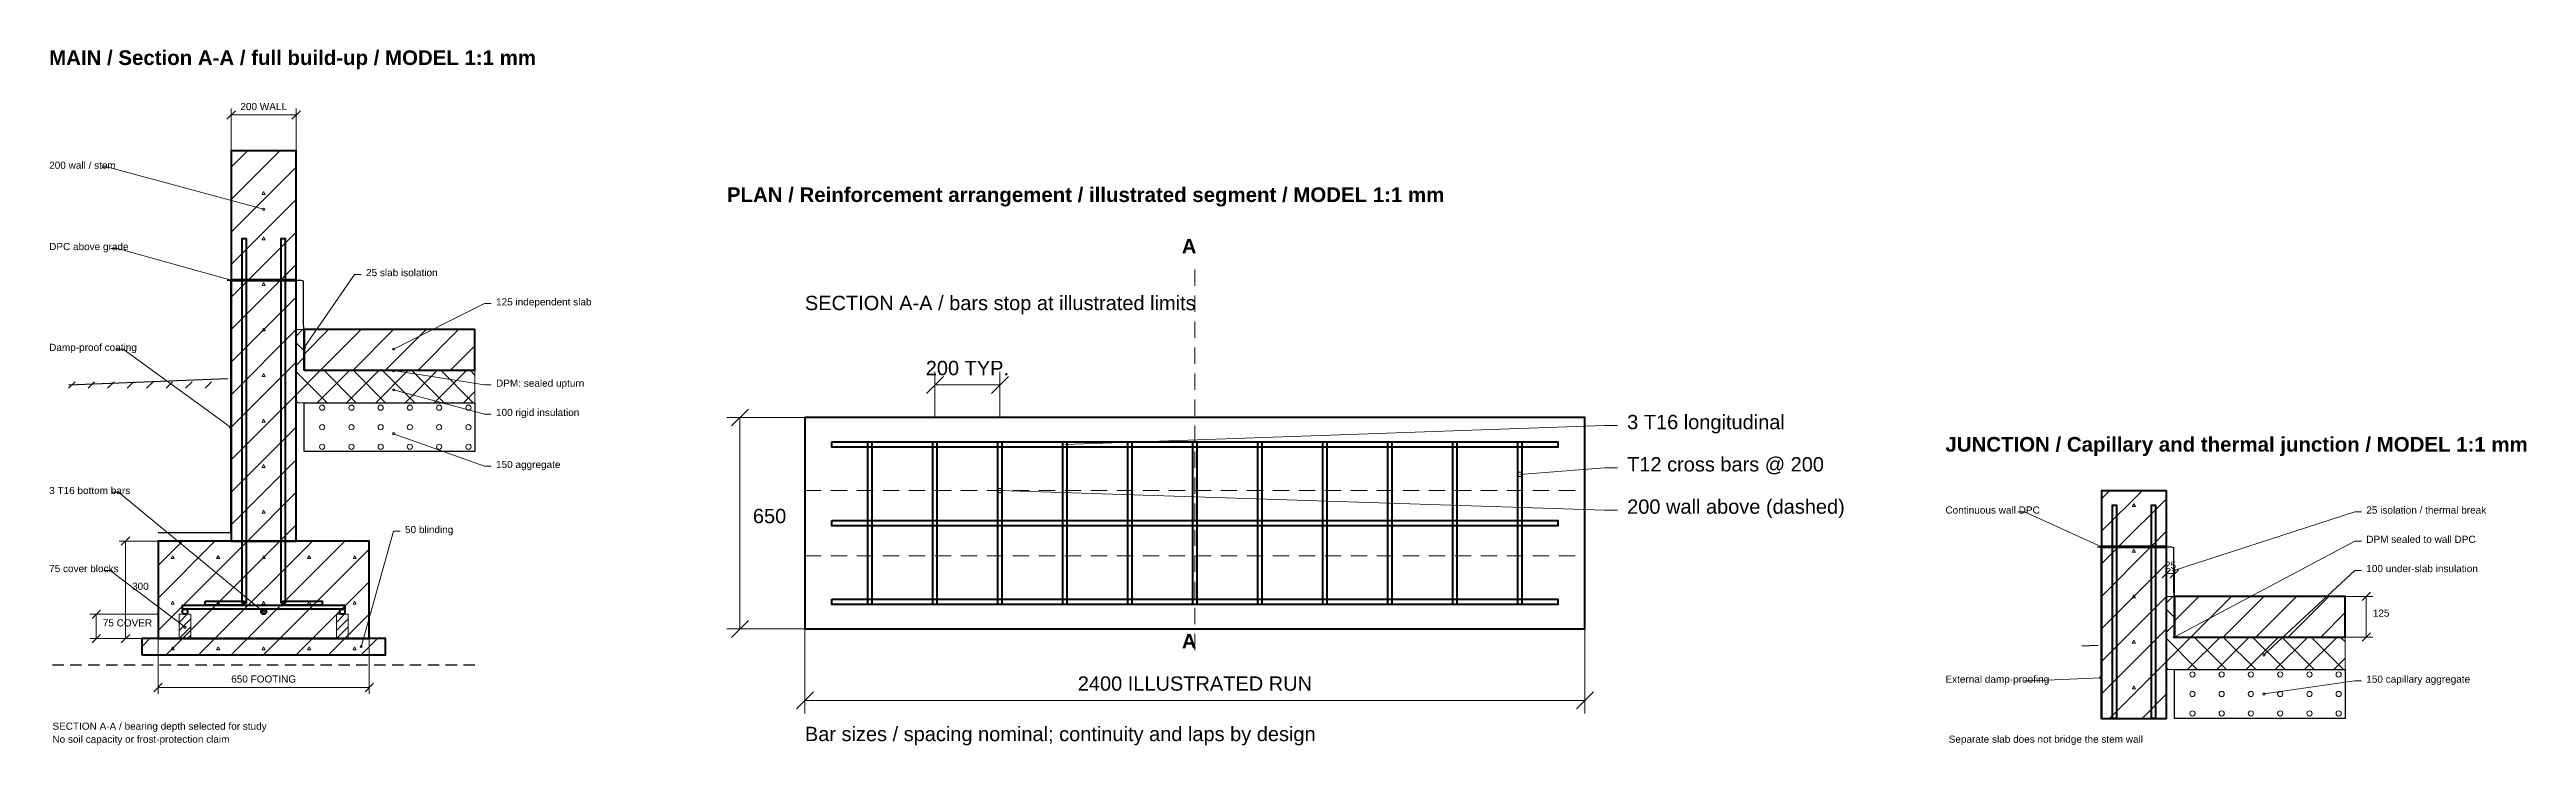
# Model space of a CAD drawing. Header units: millimetres. Extents: x 1 to 7623, y -3 to 2136.
import ezdxf
from ezdxf.enums import TextEntityAlignment as Align

# ---------------------------------------------------------------- set-up
doc = ezdxf.new("R2010")
doc.units = ezdxf.units.MM
for name, color, linetype, lineweight, true_color in [('A-ANNO-BORDER', 7, 'Continuous', 18, 0x7b919e), ('A-ANNO-DIMS', 7, 'Continuous', 15, 0x4c626f), ('A-ANNO-TEXT', 7, 'Continuous', 18, 0x233442), ('A-FIXT', 7, 'Continuous', 20, 0x4d616b), ('A-HATCH', 7, 'Continuous', 13, 0x8d999e), ('A-HIDDEN', 7, 'Continuous', 13, 0x778992), ('A-INSU', 7, 'Continuous', 18, 0xb3833a), ('A-SITE', 7, 'Continuous', 25, 0x75664e), ('A-STRC', 7, 'Continuous', 40, 0x263746), ('A-WPRO', 7, 'Continuous', 30, 0x246f9f)]:
    doc.layers.add(name, color=color, linetype=linetype, lineweight=lineweight, true_color=true_color)
doc.styles.add('SECTION_BOLD', font='arialbd.ttf')
doc.styles.add('SECTION_REGULAR', font='arial.ttf')

# ---------------------------------------------------------------- blocks, each defined once
blk = doc.blocks.new('602_STRIP_FOOTING_MAIN')
at = {"layer": 'A-ANNO-DIMS'}
for p, q in [((-113, 647), (-87, 673)), ((-100, 550), (-100, 680)), ((-100, 660), (100, 660)), ((87, 647), (113, 673)), ((100, 550), (100, 680)), ((-325, -650), (-445, -650)), ((-438, -663), (-412, -637)), ((-425, -950), (-425, -650)), ((-325, -875), (-535, -875)), ((-528, -888), (-502, -862)), ((-515, -950), (-515, -875)), ((-325, -950), (-535, -950)), ((-528, -963), (-502, -937)), ((-325, -950), (-445, -950)), ((-438, -963), (-412, -937)), ((-325, -950), (-325, -1120)), ((325, -950), (325, -1120)), ((-338, -1113), (-312, -1087)), ((-325, -1100), (325, -1100)), ((312, -1113), (338, -1087))]:
    blk.add_line(p, q, dxfattribs=at)
for points in [[(0, 370), (-478.3, 500), (-498.3, 500)], [(-100, 152), (-450.1, 250), (-470.1, 250)], [(125, -55), (280, 170), (300, 170)], [(400, -60), (680, 80), (700, 80)], [(-102, -300), (-431.8, -60), (-451.8, -60)], [(400, -126), (680, -170), (700, -170)], [(400, -185), (680, -260), (700, -260)], [(400, -320), (680, -420), (700, -420)], [(0, -867), (-446.5, -500), (-466.5, -500)], [(300, -975), (400, -620), (420, -620)], [(-242, -915), (-472.2, -740), (-492.2, -740)]]:
    blk.add_lwpolyline(points, dxfattribs=at)
for centre in [(0, 370), (-100, 152), (125, -55), (400, -60), (400, -126), (400, -185), (-102, -300), (400, -320), (-242, -915), (0, -867), (300, -975)]:
    blk.add_circle(centre, 3.5, dxfattribs=at)
at = {"layer": 'A-FIXT'}
for points in [[(-260, -950), (-224, -950), (-224, -875), (-260, -875)], [(224, -950), (260, -950), (260, -875), (224, -875)]]:
    blk.add_lwpolyline(points, close=True, dxfattribs=at)
at = {"layer": 'A-HATCH'}
for p, q in [((-600, -180), (-580, -160)), ((-540, -180), (-520, -160)), ((-480, -180), (-460, -160)), ((-420, -180), (-400, -160)), ((-360, -180), (-340, -160)), ((-300, -180), (-280, -160)), ((-240, -180), (-220, -160)), ((-180, -180), (-160, -160)), ((-260, -900), (-235, -875)), ((-260, -875), (-260, -875)), ((-260, -925), (-224, -889)), ((-260, -950), (-224, -914)), ((224, -900), (249, -875)), ((224, -875), (224, -875)), ((224, -925), (260, -889)), ((224, -950), (260, -914)), ((-235, -950), (-224, -939)), ((249, -950), (260, -939))]:
    blk.add_line(p, q, dxfattribs=at)
for points in [[(-100, 400), (50, 550)], [(-100, 500), (-50, 550)], [(-100, 300), (100, 500)], [(-100, 200), (100, 400)], [(-46, 154), (100, 300)], [(54, 154), (100, 200)], [(-100, 0), (50, 150)], [(-100, 100), (-50, 150)], [(-100, -100), (100, 100)], [(-100, -200), (100, 0)], [(100, -20), (120, 0)], [(125, -75), (200, 0)], [(175, -125), (300, 0)], [(275, -125), (400, 0)], [(375, -125), (500, 0)], [(475, -125), (600, 0)], [(100, -40), (125, -65)], [(575, -125), (650, -50)], [(-100, -300), (100, -100)], [(100, -110), (125, -85)], [(100, -200), (175, -125)], [(100, -130), (195, -225)], [(165, -225), (265, -125)], [(185, -125), (285, -225)], [(255, -225), (355, -125)], [(275, -125), (375, -225)], [(345, -225), (445, -125)], [(365, -125), (465, -225)], [(435, -225), (535, -125)], [(455, -125), (555, -225)], [(525, -225), (625, -125)], [(545, -125), (645, -225)], [(635, -125), (650, -140)], [(-100, -400), (100, -200)], [(100, -220), (105, -225)], [(615, -225), (650, -190)], [(-100, -500), (100, -300)], [(-100, -600), (100, -400)], [(-50, -650), (100, -500)], [(50, -650), (100, -600)], [(-325, -925), (-50, -650)], [(-325, -825), (-150, -650)], [(-325, -725), (-250, -650)], [(-250, -950), (50, -650)], [(-150, -950), (150, -650)], [(-50, -950), (250, -650)], [(50, -950), (325, -675)], [(150, -950), (325, -775)], [(250, -950), (325, -875)], [(-375, -975), (-350, -950)], [(-300, -1000), (-250, -950)], [(-200, -1000), (-150, -950)], [(-100, -1000), (-50, -950)], [(0, -1000), (50, -950)], [(100, -1000), (150, -950)], [(200, -1000), (250, -950)], [(300, -1000), (350, -950)]]:
    blk.add_lwpolyline(points, dxfattribs=at)
for points in [[(-5, 416), (5, 416), (0, 425)], [(-5, 276), (5, 276), (0, 285)], [(-5, 136), (5, 136), (0, 145)], [(-5, -4), (5, -4), (0, 5)], [(-5, -144), (5, -144), (0, -135)], [(-5, -284), (5, -284), (0, -275)], [(-5, -424), (5, -424), (0, -415)], [(-5, -564), (5, -564), (0, -555)], [(-285, -704), (-275, -704), (-280, -695)], [(-145, -704), (-135, -704), (-140, -695)], [(-5, -704), (5, -704), (0, -695)], [(135, -704), (145, -704), (140, -695)], [(275, -704), (285, -704), (280, -695)], [(-285, -844), (-275, -844), (-280, -835)], [(-145, -844), (-135, -844), (-140, -835)], [(-5, -844), (5, -844), (0, -835)], [(135, -844), (145, -844), (140, -835)], [(275, -844), (285, -844), (280, -835)], [(-285, -984), (-275, -984), (-280, -975)], [(-145, -984), (-135, -984), (-140, -975)], [(-5, -984), (5, -984), (0, -975)], [(135, -984), (145, -984), (140, -975)], [(275, -984), (285, -984), (280, -975)]]:
    blk.add_lwpolyline(points, close=True, dxfattribs=at)
for centre in [(180, -240), (180, -300), (270, -240), (270, -300), (360, -240), (360, -300), (450, -240), (450, -300), (540, -240), (540, -300), (630, -240), (630, -300), (180, -360), (270, -360), (360, -360), (450, -360), (540, -360), (630, -360)]:
    blk.add_circle(centre, 8, dxfattribs=at)
at = {"layer": 'A-INSU'}
blk.add_lwpolyline([(100, 0), (125, 0), (125, -125), (650, -125), (650, -225), (100, -225)], close=True, dxfattribs=at)
at = {"layer": 'A-SITE'}
for p, q in [((-600, -170), (-110, -150)), ((-650, -1030), (-615, -1030)), ((-595, -1030), (-560, -1030)), ((-540, -1030), (-505, -1030)), ((-485, -1030), (-450, -1030)), ((-430, -1030), (-395, -1030)), ((-375, -1030), (-340, -1030)), ((-320, -1030), (-285, -1030)), ((-265, -1030), (-230, -1030)), ((-210, -1030), (-175, -1030)), ((-155, -1030), (-120, -1030)), ((-100, -1030), (-65, -1030)), ((-45, -1030), (-10, -1030)), ((10, -1030), (45, -1030)), ((65, -1030), (100, -1030)), ((120, -1030), (155, -1030)), ((175, -1030), (210, -1030)), ((230, -1030), (265, -1030)), ((285, -1030), (320, -1030)), ((340, -1030), (375, -1030)), ((395, -1030), (430, -1030)), ((450, -1030), (485, -1030)), ((505, -1030), (540, -1030)), ((560, -1030), (595, -1030)), ((615, -1030), (650, -1030))]:
    blk.add_line(p, q, dxfattribs=at)
blk.add_lwpolyline([(125, -225), (650, -225), (650, -375), (125, -375)], close=True, dxfattribs=at)
at = {"layer": 'A-STRC'}
for points in [[(-100, 154), (100, 154), (100, 550), (-100, 550)], [(-66, -841), (-66, 280), (-54, 280), (-54, -841)], [(54, -841), (54, 280), (66, 280), (66, -841)], [(-100, -650), (100, -650), (100, 150), (-100, 150)], [(125, -125), (650, -125), (650, 0), (125, 0)], [(-325, -950), (325, -950), (325, -650), (-325, -650)], [(-180, -835), (-60, -835), (-60, -847), (-180, -847)], [(180, -847), (60, -847), (60, -835), (180, -835)], [(-250, -847), (250, -847), (250, -859), (-250, -859)], [(-375, -1000), (375, -1000), (375, -950), (-375, -950)]]:
    blk.add_lwpolyline(points, close=True, dxfattribs=at)
for centre in [(-242, -867), (0, -867), (242, -867)]:
    blk.add_circle(centre, 8, dxfattribs=at)
at = {"layer": 'A-WPRO'}
blk.add_line((-112, 152), (112, 152), dxfattribs=at)
for points in [[(-102, 150), (-102, -625), (-325, -625)], [(650, -126), (124, -126), (123, 149), (112, 152)]]:
    blk.add_lwpolyline(points, dxfattribs=at)
at = {"layer": 'A-ANNO-DIMS', "style": 'SECTION_REGULAR'}
for s, p in [('200 WALL', (0, 675)), ('650 FOOTING', (0, -1085))]:
    blk.add_text(s, height=22, dxfattribs=at).set_placement(p, align=Align.CENTER)
for s, p in [('300', (-405, -800)), ('75 COVER', (-495, -912.5))]:
    blk.add_text(s, height=22, dxfattribs=at).set_placement(p)
at = {"layer": 'A-ANNO-TEXT', "style": 'SECTION_REGULAR'}
for s, p in [('200 wall / stem', (-660, 494.5)), ('DPC above grade', (-660, 244.5)), ('25 slab isolation', (315, 164.5)), ('125 independent slab', (715, 74.5)), ('Damp-proof coating', (-660, -65.5)), ('DPM: sealed upturn', (715, -175.5)), ('100 rigid insulation', (715, -265.5)), ('150 aggregate', (715, -425.5)), ('3 T16 bottom bars', (-660, -505.5)), ('50 blinding', (435, -625.5)), ('75 cover blocks', (-660, -745.5)), ('SECTION A-A / bearing depth selected for study', (-650, -1230)), ('No soil capacity or frost-protection claim', (-650, -1270))]:
    blk.add_text(s, height=22, dxfattribs=at).set_placement(p)
blk = doc.blocks.new('602_STRIP_FOOTING_PLAN')
at = {"layer": 'A-ANNO-DIMS'}
for p, q in [((1200, 730), (1200, 780)), ((1200, 650), (1200, 700)), ((1200, 570), (1200, 620)), ((1200, 490), (1200, 540)), ((400, 325), (400, 465)), ((600, 325), (600, 465)), ((1200, 410), (1200, 460)), ((374, 399), (426, 451)), ((400, 425), (600, 425)), ((574, 399), (626, 451)), ((0, 325), (-240, 325)), ((-226, 299), (-174, 351)), ((-200, -325), (-200, 325)), ((1200, 330), (1200, 380)), ((1200, 250), (1200, 300)), ((1200, 170), (1200, 220)), ((1200, 90), (1200, 140)), ((1200, 10), (1200, 60)), ((1200, -70), (1200, -20)), ((1200, -150), (1200, -100)), ((1200, -230), (1200, -180)), ((-226, -351), (-174, -299)), ((1200, -310), (1200, -260)), ((0, -325), (-240, -325)), ((0, -325), (0, -585)), ((1200, -390), (1200, -340)), ((2400, -325), (2400, -585)), ((-26, -571), (26, -519)), ((2374, -571), (2426, -519)), ((0, -545), (2400, -545))]:
    blk.add_line(p, q, dxfattribs=at)
for points in [[(800, 242), (2460, 300), (2500, 300)], [(2200, 150), (2460, 170), (2500, 170)], [(600, 100), (2460, 40), (2500, 40)]]:
    blk.add_lwpolyline(points, dxfattribs=at)
for centre in [(800, 242), (2200, 150), (600, 100)]:
    blk.add_circle(centre, 7, dxfattribs=at)
at = {"layer": 'A-HIDDEN'}
for p, q in [((0, 100), (50, 100)), ((80, 100), (130, 100)), ((160, 100), (210, 100)), ((240, 100), (290, 100)), ((320, 100), (370, 100)), ((400, 100), (450, 100)), ((480, 100), (530, 100)), ((560, 100), (610, 100)), ((640, 100), (690, 100)), ((720, 100), (770, 100)), ((800, 100), (850, 100)), ((880, 100), (930, 100)), ((960, 100), (1010, 100)), ((1040, 100), (1090, 100)), ((1120, 100), (1170, 100)), ((1200, 100), (1250, 100)), ((1280, 100), (1330, 100)), ((1360, 100), (1410, 100)), ((1440, 100), (1490, 100)), ((1520, 100), (1570, 100)), ((1600, 100), (1650, 100)), ((1680, 100), (1730, 100)), ((1760, 100), (1810, 100)), ((1840, 100), (1890, 100)), ((1920, 100), (1970, 100)), ((2000, 100), (2050, 100)), ((2080, 100), (2130, 100)), ((2160, 100), (2210, 100)), ((2240, 100), (2290, 100)), ((2320, 100), (2370, 100)), ((0, -100), (50, -100)), ((80, -100), (130, -100)), ((160, -100), (210, -100)), ((240, -100), (290, -100)), ((320, -100), (370, -100)), ((400, -100), (450, -100)), ((480, -100), (530, -100)), ((560, -100), (610, -100)), ((640, -100), (690, -100)), ((720, -100), (770, -100)), ((800, -100), (850, -100)), ((880, -100), (930, -100)), ((960, -100), (1010, -100)), ((1040, -100), (1090, -100)), ((1120, -100), (1170, -100)), ((1200, -100), (1250, -100)), ((1280, -100), (1330, -100)), ((1360, -100), (1410, -100)), ((1440, -100), (1490, -100)), ((1520, -100), (1570, -100)), ((1600, -100), (1650, -100)), ((1680, -100), (1730, -100)), ((1760, -100), (1810, -100)), ((1840, -100), (1890, -100)), ((1920, -100), (1970, -100)), ((2000, -100), (2050, -100)), ((2080, -100), (2130, -100)), ((2160, -100), (2210, -100)), ((2240, -100), (2290, -100)), ((2320, -100), (2370, -100))]:
    blk.add_line(p, q, dxfattribs=at)
at = {"layer": 'A-STRC'}
for points in [[(0, -325), (2400, -325), (2400, 325), (0, 325)], [(83, 250), (2317, 250), (2317, 234), (83, 234)], [(194, -250), (194, 250), (206, 250), (206, -250)], [(394, -250), (394, 250), (406, 250), (406, -250)], [(594, -250), (594, 250), (606, 250), (606, -250)], [(794, -250), (794, 250), (806, 250), (806, -250)], [(994, -250), (994, 250), (1006, 250), (1006, -250)], [(1194, -250), (1194, 250), (1206, 250), (1206, -250)], [(1394, -250), (1394, 250), (1406, 250), (1406, -250)], [(1594, -250), (1594, 250), (1606, 250), (1606, -250)], [(1794, -250), (1794, 250), (1806, 250), (1806, -250)], [(1994, -250), (1994, 250), (2006, 250), (2006, -250)], [(2194, -250), (2194, 250), (2206, 250), (2206, -250)], [(83, 8), (2317, 8), (2317, -8), (83, -8)], [(83, -234), (2317, -234), (2317, -250), (83, -250)]]:
    blk.add_lwpolyline(points, close=True, dxfattribs=at)
at = {"layer": 'A-ANNO-DIMS', "style": 'SECTION_REGULAR'}
for s, p in [('200 TYP.', (500, 455)), ('2400 ILLUSTRATED RUN', (1200, -515))]:
    blk.add_text(s, height=44, dxfattribs=at).set_placement(p, align=Align.CENTER)
blk.add_text('650', height=44, dxfattribs=at).set_placement((-160, 0))
at = {"layer": 'A-ANNO-TEXT'}
for s, style, p in [('A', 'SECTION_BOLD', (1160, 830)), ('SECTION A-A / bars stop at illustrated limits', 'SECTION_REGULAR', (0, 655)), ('3 T16 longitudinal', 'SECTION_REGULAR', (2530, 289)), ('T12 cross bars @ 200', 'SECTION_REGULAR', (2530, 159)), ('200 wall above (dashed)', 'SECTION_REGULAR', (2530, 29)), ('A', 'SECTION_BOLD', (1160, -385)), ('Bar sizes / spacing nominal; continuity and laps by design', 'SECTION_REGULAR', (0, -670))]:
    blk.add_text(s, height=44, dxfattribs=dict(at, style=style)).set_placement(p)
blk = doc.blocks.new('602_STRIP_FOOTING_JUNCTION')
at = {"layer": 'A-ANNO-DIMS'}
for p, q in [((87, 57), (113, 83)), ((100, 0), (100, 90)), ((112, 57), (138, 83)), ((125, 0), (125, 90)), ((100, 70), (125, 70)), ((650, 0), (735, 0)), ((702, -13), (728, 13)), ((715, -125), (715, 0)), ((650, -125), (735, -125)), ((702, -138), (728, -112))]:
    blk.add_line(p, q, dxfattribs=at)
for points in [[(-100, 152), (-337.2, 260), (-357.2, 260)], [(123, 80), (680, 260), (700, 260)], [(124, -125), (680, 170), (700, 170)], [(400, -180), (680, 80), (700, 80)], [(-102, -250), (-316.4, -260), (-336.4, -260)], [(400, -300), (680, -260), (700, -260)]]:
    blk.add_lwpolyline(points, dxfattribs=at)
for centre in [(-100, 152), (123, 80), (124, -125), (400, -180), (-102, -250), (400, -300)]:
    blk.add_circle(centre, 3.5, dxfattribs=at)
at = {"layer": 'A-HATCH'}
for p, q in [((-100, 200), (25, 325)), ((-100, 300), (-75, 325)), ((-46, 154), (100, 300)), ((54, 154), (100, 200)), ((-100, 0), (50, 150)), ((-100, 100), (-50, 150)), ((-100, -100), (100, 100)), ((-100, -200), (100, 0)), ((100, -20), (120, 0)), ((125, -75), (200, 0)), ((175, -125), (300, 0)), ((275, -125), (400, 0)), ((375, -125), (500, 0)), ((475, -125), (600, 0)), ((100, -40), (125, -65)), ((575, -125), (650, -50)), ((-100, -300), (100, -100)), ((100, -110), (125, -85)), ((100, -200), (175, -125)), ((100, -130), (195, -225)), ((165, -225), (265, -125)), ((185, -125), (285, -225)), ((255, -225), (355, -125)), ((275, -125), (375, -225)), ((345, -225), (445, -125)), ((365, -125), (465, -225)), ((435, -225), (535, -125)), ((455, -125), (555, -225)), ((525, -225), (625, -125)), ((545, -125), (645, -225)), ((635, -125), (650, -140)), ((-160, -160), (-160, -160)), ((-75, -375), (100, -200)), ((100, -220), (105, -225)), ((615, -225), (650, -190)), ((25, -375), (100, -300))]:
    blk.add_line(p, q, dxfattribs=at)
for points in [[(-5, 276), (5, 276), (0, 285)], [(-5, 136), (5, 136), (0, 145)], [(-5, -4), (5, -4), (0, 5)], [(-5, -144), (5, -144), (0, -135)], [(-5, -284), (5, -284), (0, -275)]]:
    blk.add_lwpolyline(points, close=True, dxfattribs=at)
for centre in [(180, -240), (180, -300), (270, -240), (270, -300), (360, -240), (360, -300), (450, -240), (450, -300), (540, -240), (540, -300), (630, -240), (630, -300), (180, -360), (270, -360), (360, -360), (450, -360), (540, -360), (630, -360)]:
    blk.add_circle(centre, 8, dxfattribs=at)
at = {"layer": 'A-INSU'}
blk.add_lwpolyline([(100, 0), (125, 0), (125, -125), (650, -125), (650, -225), (100, -225)], close=True, dxfattribs=at)
at = {"layer": 'A-SITE'}
blk.add_line((-160, -152), (-110, -150), dxfattribs=at)
blk.add_lwpolyline([(125, -225), (650, -225), (650, -375), (125, -375)], close=True, dxfattribs=at)
at = {"layer": 'A-STRC'}
for points in [[(-100, 154), (100, 154), (100, 325), (-100, 325)], [(-66, -375), (-66, 280), (-54, 280), (-54, -375)], [(54, -375), (54, 280), (66, 280), (66, -375)], [(100, -375), (100, 150), (-100, 150), (-100, -375)], [(125, -125), (650, -125), (650, 0), (125, 0)]]:
    blk.add_lwpolyline(points, close=True, dxfattribs=at)
at = {"layer": 'A-WPRO'}
for p, q in [((-112, 152), (112, 152)), ((-102, 150), (-102, -375)), ((123, 149), (112, 152)), ((124, -126), (123, 149)), ((650, -126), (124, -126))]:
    blk.add_line(p, q, dxfattribs=at)
at = {"layer": 'A-ANNO-DIMS', "style": 'SECTION_REGULAR'}
blk.add_text('25', height=22, dxfattribs=at).set_placement((112.5, 85), align=Align.CENTER)
blk.add_text('125', height=22, dxfattribs=at).set_placement((735, -62.5))
at = {"layer": 'A-ANNO-TEXT', "style": 'SECTION_REGULAR'}
for s, p in [('Continuous wall DPC', (-580, 254.5)), ('25 isolation / thermal break', (715, 254.5)), ('DPM sealed to wall DPC', (715, 164.5)), ('100 under-slab insulation', (715, 74.5)), ('External damp-proofing', (-580, -265.5)), ('150 capillary aggregate', (715, -265.5)), ('Separate slab does not bridge the stem wall', (-570, -450))]:
    blk.add_text(s, height=22, dxfattribs=at).set_placement(p)

msp = doc.modelspace()

# ---------------------------------------------------------------- block references
at = {"layer": 'A-ANNO-BORDER'}
for name, p in [('602_STRIP_FOOTING_MAIN', (660, 1275.06)), ('602_STRIP_FOOTING_PLAN', (2325.364, 680.12)), ('602_STRIP_FOOTING_JUNCTION', (6414.7, 455.06))]:
    msp.add_blockref(name, p, dxfattribs=at)

# ---------------------------------------------------------------- texts
at = {"layer": 'A-ANNO-TEXT', "style": 'SECTION_BOLD'}
for s, p in [('MAIN / Section A-A / full build-up / MODEL 1:1 mm', (0, 2088.76)), ('PLAN / Reinforcement arrangement / illustrated segment / MODEL 1:1 mm', (2085.364, 1667.52)), ('JUNCTION / Capillary and thermal junction / MODEL 1:1 mm', (5834.7, 900.06))]:
    msp.add_text(s, height=45, dxfattribs=at).set_placement(p)

doc.saveas('drawing.dxf')
